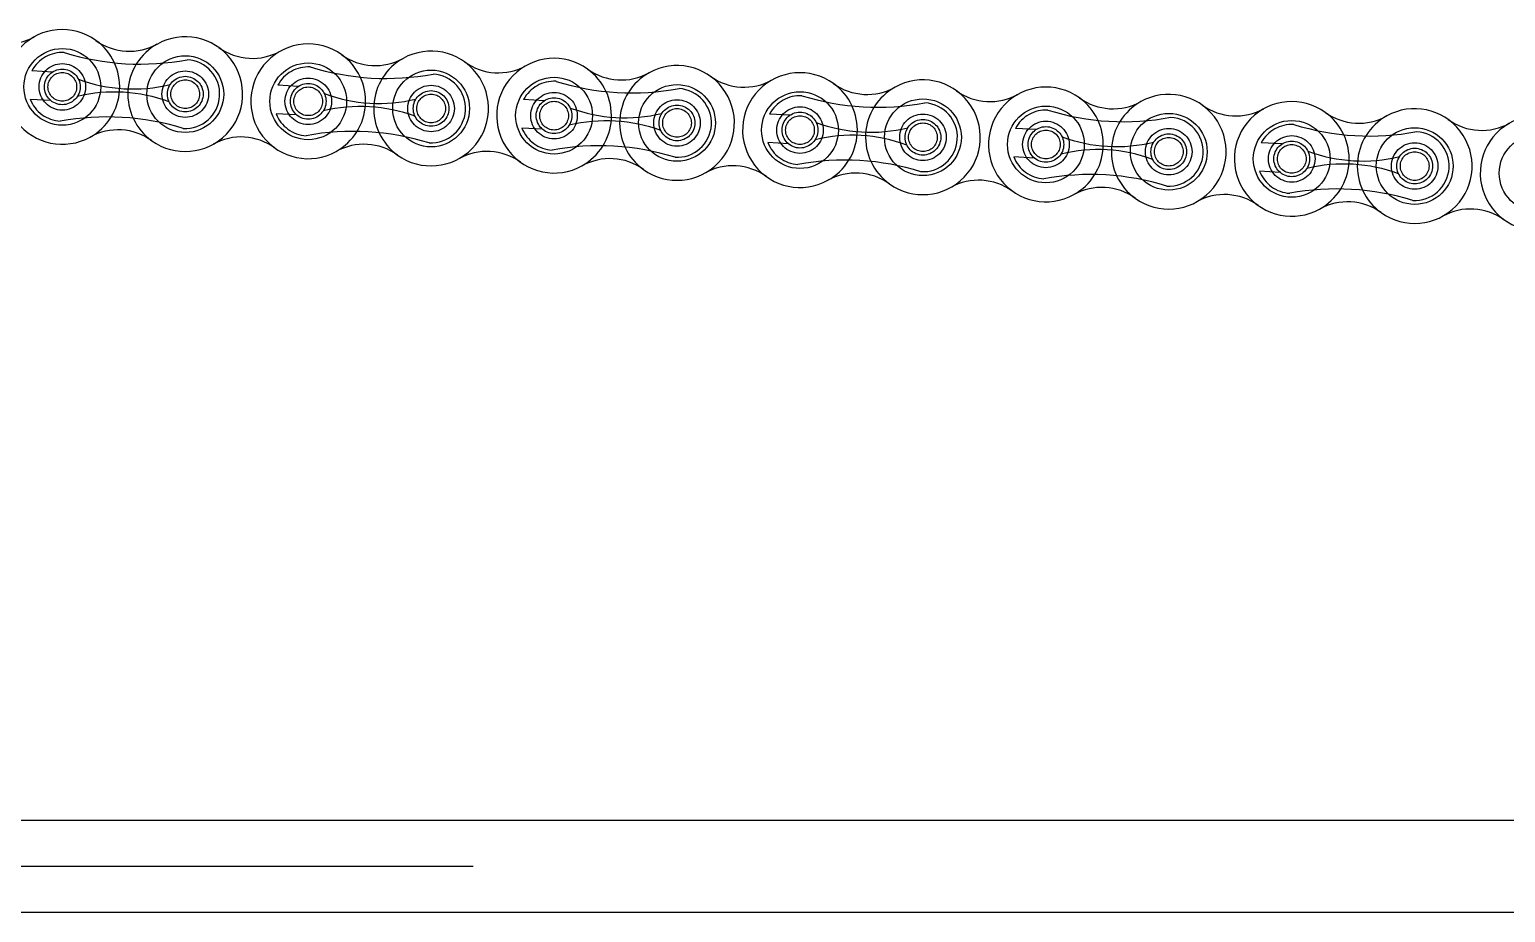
# Model space of a CAD drawing. Header units: metres. Extents: x 0 to 63075, y 0 to 44550.
# Drawn here: x 40079.1 to 40231.3, y 35022.3 to 35113.4 of the extents above; entities that cross this region are included whole.
import ezdxf

# ---------------------------------------------------------------- set-up
doc = ezdxf.new("R2010")
doc.units = ezdxf.units.M
doc.header["$LTSCALE"] = 75
doc.linetypes.add('HIDDEN2', pattern=[4.7625, 3.175, -1.5875])
for name, color, linetype in [('SDM', 7, 'Continuous'), ('SL4', 4, 'Continuous'), ('ST1', 7, 'HIDDEN2')]:
    doc.layers.add(name, color=color, linetype=linetype)

# ---------------------------------------------------------------- blocks, each defined once
blk = doc.blocks.new('A$Ce03ead7b')
at = {"layer": 'SL4'}
for p, q in [((3717.21, 1490.88), (4619.71, 1490.88)), ((4619.71, 1481.35), (3814.48, 1481.35))]:
    blk.add_line(p, q, dxfattribs=at)
at = {"layer": 'ST1'}
for p, q in [((4269.14, 1568.07), (4267.02, 1568.2)), ((4294.5, 1566.59), (4292.38, 1566.71)), ((4268.97, 1565.13), (4266.85, 1565.25)), ((4319.85, 1565.1), (4317.73, 1565.23)), ((4294.32, 1563.64), (4292.2, 1563.77)), ((4345.21, 1563.62), (4343.09, 1563.74)), ((4319.68, 1562.16), (4317.56, 1562.28)), ((4370.57, 1562.13), (4368.45, 1562.26)), ((4345.04, 1560.67), (4342.92, 1560.8)), ((4395.92, 1560.65), (4393.8, 1560.77)), ((4370.39, 1559.19), (4368.27, 1559.31)), ((4395.75, 1557.7), (4393.63, 1557.83)), ((3669.71, 1490.88), (4669.71, 1490.88)), ((4669.71, 1486.11), (3669.71, 1486.11))]:
    blk.add_line(p, q, dxfattribs=at)
for centre, radius in [((4270.16, 1566.54), 3.96), ((4282.84, 1565.79), 3.96), ((4270.16, 1566.54), 2.4), ((4270.16, 1566.54), 1.84), ((4270.16, 1566.54), 1.48), ((4282.84, 1565.79), 2.4), ((4295.52, 1565.05), 3.96), ((4308.19, 1564.31), 3.96), ((4282.84, 1565.79), 1.84), ((4282.84, 1565.79), 1.48), ((4295.52, 1565.05), 2.4), ((4295.52, 1565.05), 1.84), ((4295.52, 1565.05), 1.48), ((4308.19, 1564.31), 2.4), ((4320.87, 1563.57), 3.96), ((4333.55, 1562.82), 3.96), ((4308.19, 1564.31), 1.84), ((4308.19, 1564.31), 1.48), ((4320.87, 1563.57), 2.4), ((4320.87, 1563.57), 1.84), ((4320.87, 1563.57), 1.48), ((4333.55, 1562.82), 2.4), ((4333.55, 1562.82), 1.84), ((4346.23, 1562.08), 3.96), ((4358.91, 1561.34), 3.96), ((4333.55, 1562.82), 1.48), ((4346.23, 1562.08), 2.4), ((4346.23, 1562.08), 1.85), ((4346.23, 1562.08), 1.48), ((4358.91, 1561.34), 2.4), ((4358.91, 1561.34), 1.84), ((4371.59, 1560.6), 3.96), ((4384.26, 1559.85), 3.96), ((4358.91, 1561.34), 1.48), ((4371.59, 1560.6), 2.4), ((4371.59, 1560.6), 1.84), ((4371.59, 1560.6), 1.48), ((4384.26, 1559.85), 2.4), ((4384.26, 1559.85), 1.84), ((4396.94, 1559.11), 3.96), ((4409.62, 1558.37), 3.96), ((4384.26, 1559.85), 1.48), ((4396.94, 1559.11), 2.4), ((4396.94, 1559.11), 1.84), ((4396.94, 1559.11), 1.48), ((4409.62, 1558.37), 2.4), ((4409.62, 1558.37), 1.84), ((4422.3, 1557.63), 3.96), ((4409.62, 1558.37), 1.48)]:
    blk.add_circle(centre, radius, dxfattribs=at)
for centre, radius, start, end in [((4270.16, 1566.54), 5.92, 54.215, 299.0816), ((4264.4, 1576.88), 5.92, 234.215, 299.0816), ((4270.16, 1566.54), 5.92, 299.0816, 54.2151), ((4277.08, 1576.14), 5.92, 234.215, 299.0816), ((4282.84, 1565.79), 5.92, 119.0816, 234.2151), ((4282.84, 1565.79), 5.92, 234.215, 119.0816), ((4295.52, 1565.05), 5.92, 54.215, 299.0816), ((4270.16, 1566.54), 3.55, 86.6483, 152.095), ((4278.2, 1595.21), 26.32, 252.6885, 280.6082), ((4282.84, 1565.79), 3.55, 266.6483, 86.6483), ((4289.76, 1575.4), 5.92, 234.215, 299.0816), ((4295.52, 1565.05), 5.92, 299.0816, 54.2151), ((4302.44, 1574.65), 5.92, 234.215, 299.0816), ((4308.19, 1564.31), 5.92, 119.0816, 234.2151), ((4308.19, 1564.31), 5.92, 234.215, 119.0816), ((4320.87, 1563.57), 5.92, 54.215, 299.0816), ((4295.52, 1565.05), 3.55, 86.6483, 152.095), ((4303.56, 1593.73), 26.32, 252.6885, 280.6082), ((4308.19, 1564.31), 3.55, 266.6483, 86.6483), ((4315.12, 1573.91), 5.92, 234.215, 299.0816), ((4320.87, 1563.57), 5.92, 299.0816, 54.2151), ((4327.8, 1573.17), 5.92, 234.215, 299.0816), ((4333.55, 1562.82), 5.92, 119.0816, 234.2151), ((4333.55, 1562.82), 5.92, 234.215, 119.0816), ((4346.23, 1562.08), 5.92, 54.215, 299.0816), ((4277.45, 1582.49), 16.17, 249.6413, 283.6553), ((4320.87, 1563.57), 3.55, 86.6483, 152.095), ((4328.91, 1592.24), 26.32, 252.6885, 280.6082), ((4333.55, 1562.82), 3.55, 266.6483, 86.6483), ((4340.47, 1572.43), 5.92, 234.215, 299.0816), ((4346.23, 1562.08), 5.92, 299.0816, 54.2151), ((4353.15, 1571.68), 5.92, 234.215, 299.0816), ((4358.91, 1561.34), 5.92, 119.0816, 234.2151), ((4358.91, 1561.34), 5.92, 234.215, 119.0816), ((4371.59, 1560.6), 5.92, 54.215, 299.0816), ((4270.16, 1566.54), 3.55, 201.2017, 266.6483), ((4275.54, 1549.84), 16.17, 69.6413, 103.6553), ((4302.81, 1581), 16.17, 249.6413, 283.6553), ((4346.23, 1562.08), 3.55, 86.6483, 152.095), ((4354.27, 1590.76), 26.32, 252.6885, 280.6082), ((4358.91, 1561.34), 3.55, 266.6483, 86.6483), ((4365.83, 1570.94), 5.92, 234.215, 299.0816), ((4371.59, 1560.6), 5.92, 299.0816, 54.2151), ((4378.51, 1570.2), 5.92, 234.215, 299.0816), ((4384.26, 1559.85), 5.92, 119.0816, 234.2151), ((4384.26, 1559.85), 5.92, 234.215, 119.0816), ((4391.19, 1569.46), 5.92, 234.215, 299.0816), ((4396.94, 1559.11), 5.92, 54.215, 299.0816), ((4274.8, 1537.12), 26.32, 72.6885, 100.6082), ((4295.52, 1565.05), 3.55, 201.2017, 266.6483), ((4300.9, 1548.35), 16.17, 69.6413, 103.6553), ((4328.17, 1579.52), 16.17, 249.6413, 283.6553), ((4371.59, 1560.6), 3.55, 86.6483, 152.095), ((4379.63, 1589.27), 26.32, 252.6885, 280.6082), ((4384.26, 1559.85), 3.55, 266.6483, 86.6483), ((4396.94, 1559.11), 5.92, 299.0816, 54.2151), ((4403.87, 1568.71), 5.92, 234.215, 299.0816), ((4409.62, 1558.37), 5.92, 119.0816, 234.2151), ((4409.62, 1558.37), 5.92, 234.215, 119.0816), ((4416.54, 1567.97), 5.92, 234.215, 299.0816), ((4422.3, 1557.63), 5.92, 54.215, 299.0816), ((4275.91, 1556.19), 5.92, 54.215, 119.0816), ((4300.15, 1535.63), 26.32, 72.6885, 100.6082), ((4320.87, 1563.57), 3.55, 201.2017, 266.6483), ((4326.26, 1546.87), 16.17, 69.6413, 103.6553), ((4353.52, 1578.03), 16.17, 249.6413, 283.6553), ((4396.94, 1559.11), 3.55, 86.6483, 152.095), ((4404.98, 1587.79), 26.32, 252.6885, 280.6082), ((4409.62, 1558.37), 3.55, 266.6483, 86.6483), ((4288.59, 1555.45), 5.92, 54.215, 119.0816), ((4301.27, 1554.7), 5.92, 54.215, 119.0816), ((4325.51, 1534.15), 26.32, 72.6885, 100.6082), ((4346.23, 1562.08), 3.55, 201.2017, 266.6483), ((4351.61, 1545.38), 16.17, 69.6413, 103.6553), ((4378.88, 1576.55), 16.17, 249.6413, 283.6553), ((4313.95, 1553.96), 5.92, 54.215, 119.0816), ((4326.63, 1553.22), 5.92, 54.215, 119.0816), ((4350.87, 1532.66), 26.32, 72.6885, 100.6082), ((4371.59, 1560.6), 3.55, 201.2017, 266.6483), ((4376.97, 1543.9), 16.17, 69.6413, 103.6553), ((4402.33, 1542.41), 16.17, 69.6413, 103.6553), ((4404.24, 1575.06), 16.17, 249.6413, 283.6553), ((4339.31, 1552.48), 5.92, 54.215, 119.0816), ((4351.98, 1551.73), 5.92, 54.215, 119.0816), ((4376.22, 1531.18), 26.32, 72.6885, 100.6082), ((4396.94, 1559.11), 3.55, 201.2017, 266.6483), ((4364.66, 1550.99), 5.92, 54.215, 119.0816), ((4377.34, 1550.25), 5.92, 54.215, 119.0816), ((4401.58, 1529.69), 26.32, 72.6885, 100.6082), ((4390.02, 1549.51), 5.92, 54.215, 119.0816), ((4402.7, 1548.76), 5.92, 54.215, 119.0816), ((4415.38, 1548.02), 5.92, 54.215, 119.0816)]:
    blk.add_arc(centre, radius, start, end, dxfattribs=at)

msp = doc.modelspace()

# ---------------------------------------------------------------- block references
at = {"layer": 'SDM'}
msp.add_blockref('A$Ce03ead7b', (35812.3, 33540.91), dxfattribs=at)

doc.saveas('drawing.dxf')
